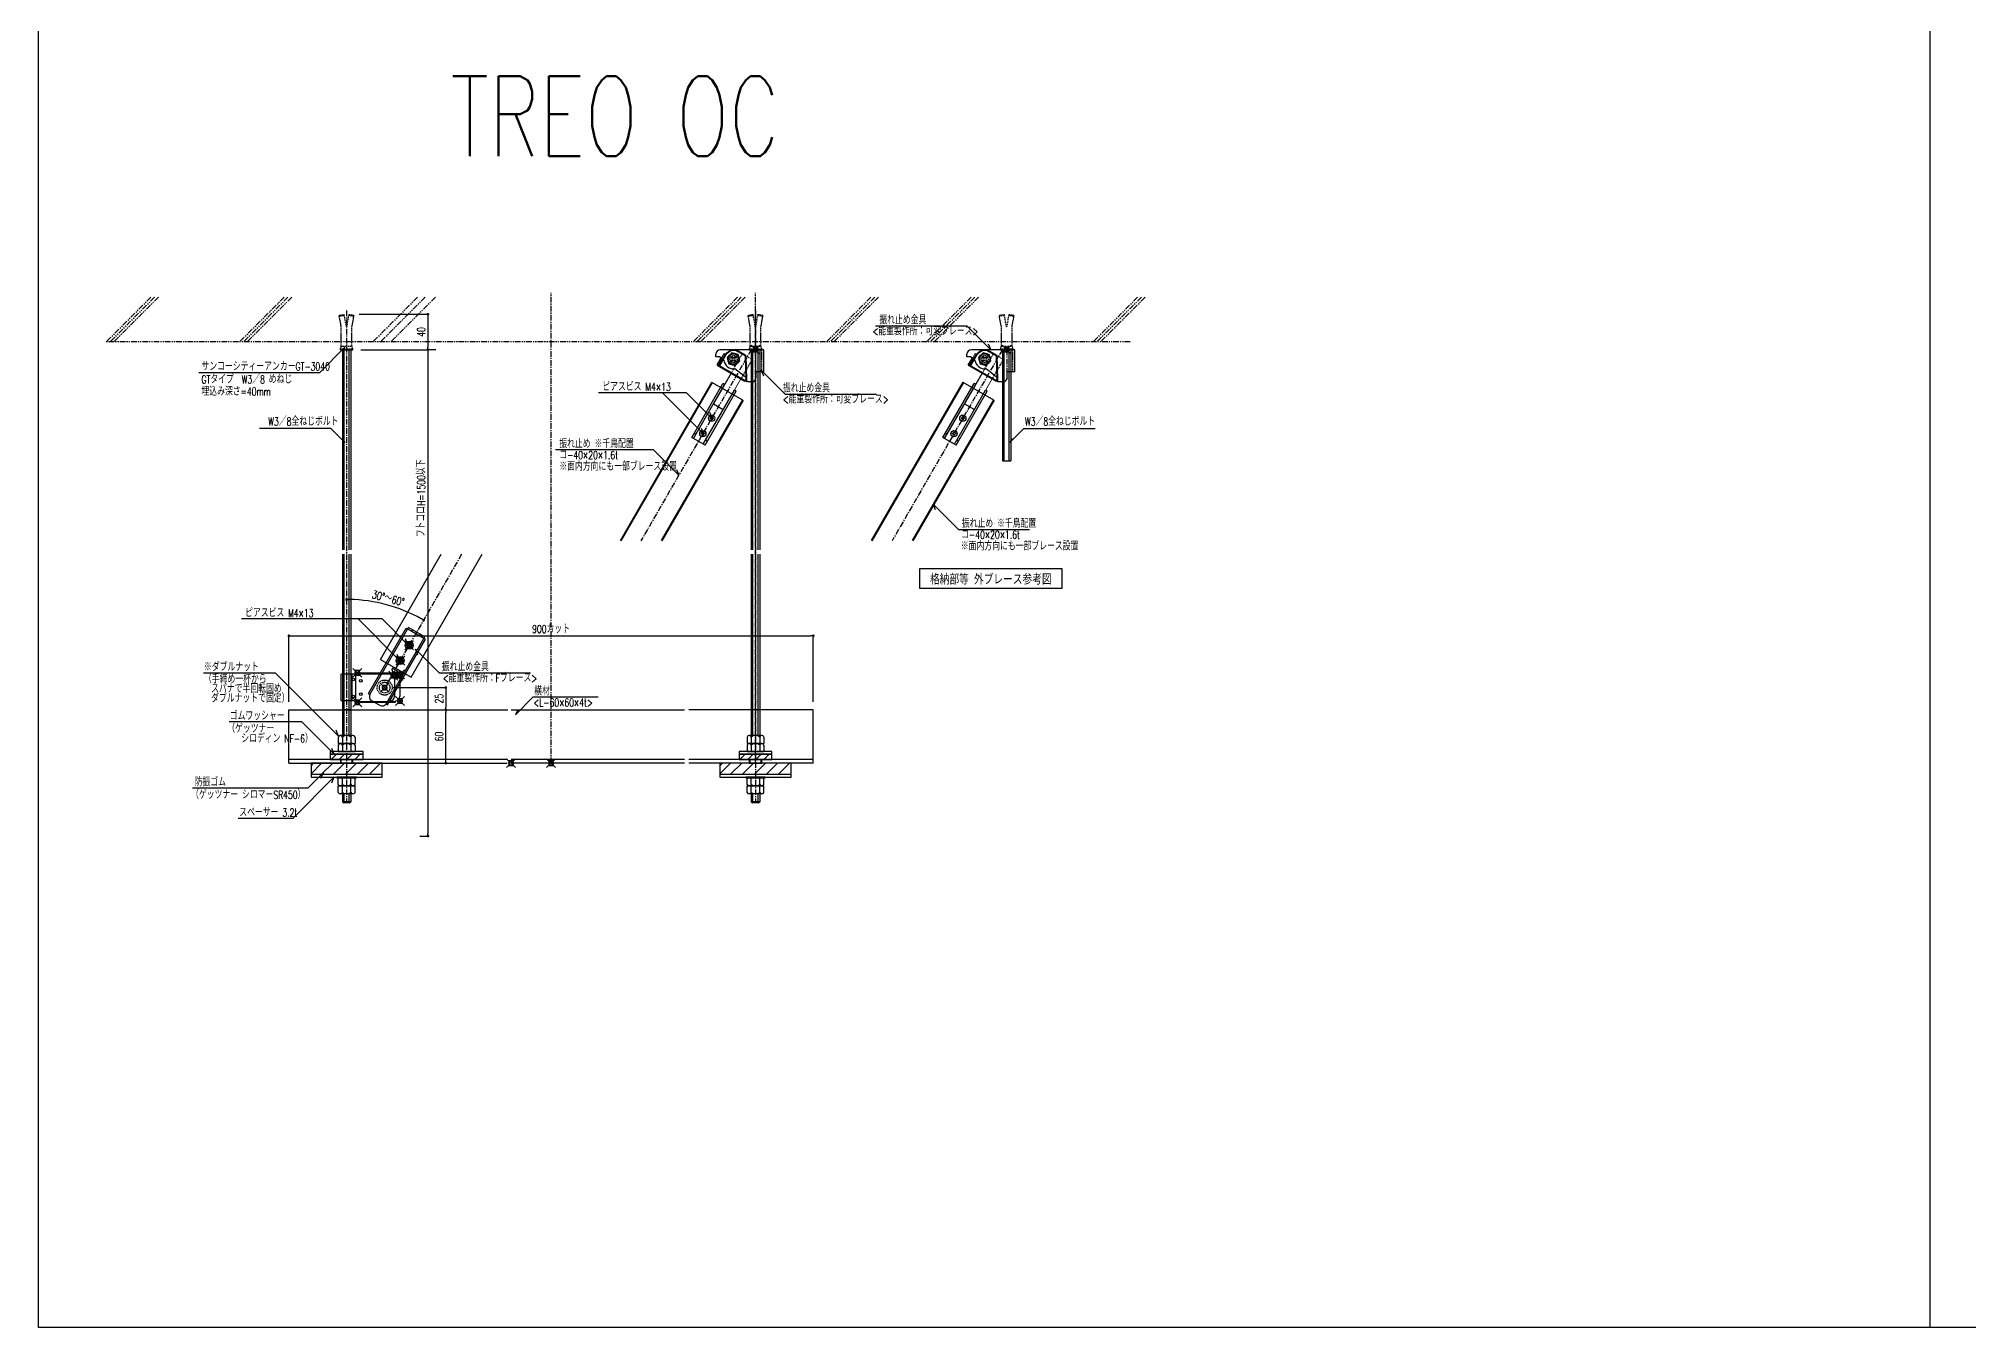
# Model space of a CAD drawing. Extents: x -275225 to 47266, y -41063 to 95295.
# Drawn here: x -216472 to -214301, y -22090 to -20640 of the extents above; entities that cross this region are included whole.
import ezdxf
from ezdxf.enums import TextEntityAlignment as Align

# ---------------------------------------------------------------- set-up
doc = ezdxf.new("R2010")
doc.units = 0
doc.header["$LTSCALE"] = 0.2
doc.header["$PDMODE"] = 99
doc.header["$PDSIZE"] = 5
for name, pattern in [('CENTER', [50.8, 31.75, -6.35, 6.35, -6.35]), ('HIDDEN', [9.525, 6.35, -3.175]), ('HIDDEN2', [4.7625, 3.175, -1.5875]), ('PHANTOM', [63.5, 31.75, -6.35, 6.35, -6.35, 6.35, -6.35])]:
    doc.linetypes.add(name, pattern=pattern)
for name, color, linetype, lineweight in [('01外形', 2, 'Continuous', 25), ('1外形', 2, 'Continuous', 25), ('2ﾎﾞﾙﾄ太線', 4, 'Continuous', 25), ('3APﾎﾞﾙﾄ', 150, 'Continuous', 25), ('8DASHED', 6, 'HIDDEN2', 9)]:
    doc.layers.add(name, color=color, linetype=linetype, lineweight=lineweight)
for name, color, linetype in [('_P18_製品', 4, 'Continuous'), ('_P18_製品寸法', 9, 'Continuous'), ('_別途', 6, 'PHANTOM'), ('_吊下地', 40, 'Continuous'), ('_図面枠', 7, 'Continuous'), ('_基準', 1, 'CENTER'), ('_文字', 3, 'Continuous'), ('_製品', 4, 'Continuous'), ('_製品寸法', 9, 'Continuous'), ('OKAMURA', 4, 'Continuous'), ('POINT', 1, 'Continuous')]:
    doc.layers.add(name, color=color, linetype=linetype)
doc.styles.add('OKAMURA', font='SIMPLEX.shx', dxfattribs={"width": 0.7, "bigfont": 'BIGFONT.shx'})
doc.dimstyles.new('OKAMURA-003', dxfattribs={"dimscale": 3, "dimtxt": 3, "dimasz": 1, "dimexe": 0, "dimexo": 3, "dimgap": 1, "dimtad": 1, "dimdec": 3, "dimdsep": 46, "dimtxsty": 'OKAMURA', "dimblk1": 'DOT', "dimblk2": 'DOT', "dimsah": 1, "dimcen": 0, "dimclrd": 9, "dimclre": 9, "dimclrt": 3, "dimadec": 0, "dimazin": 0, "dimtfac": 1, "dimtdec": 3, "dimtix": 1, "dimtmove": 2, "dimatfit": 3, "dimldrblk": 'NONE', "dimfxl": 0, "dimtolj": 1, "dimarcsym": 0})

# ---------------------------------------------------------------- blocks, each defined once
blk = doc.blocks.new('_DOT')
at = {"color": 0, "linetype": 'ByBlock'}
blk.add_line((-0.5, 0), (-1, 0), dxfattribs=at)
at = {"color": 0, "linetype": 'ByBlock', "const_width": 0.5}
blk.add_lwpolyline([(-0.25, 0, 1), (0.25, 0, 1)], format="xyb", close=True, dxfattribs=at)
blk = doc.blocks.new('*D2314')
at = {"layer": '_製品寸法', "color": 9, "lineweight": -2, "transparency": 16777216}
for p, q in [((-82.5, 60), (-73.5, 60)), ((-73.5, 3), (-73.5, 57)), ((-82.5, 0), (-73.5, 0))]:
    blk.add_line(p, q, dxfattribs=at)
at = {"layer": 'Defpoints', "color": 0, "transparency": 16777216}
for p in [(-73.5, 60), (-73.5, 60), (-73.5, 0)]:
    blk.add_point(p, dxfattribs=at)
at = {"layer": '_製品寸法', "color": 9, "lineweight": -2, "transparency": 16777216, "xscale": 3, "yscale": 3, "zscale": 3}
for p, rotation in [((-73.5, 60), 90), ((-73.5, 0), 270)]:
    blk.add_blockref('_DOT', p, dxfattribs=dict(at, rotation=rotation))
at = {"layer": '_製品寸法', "color": 3, "transparency": 16777216, "insert": (-81, 30), "char_height": 9, "attachment_point": 5, "rotation": 90, "style": 'OKAMURA'}
blk.add_mtext('\\A1;60', dxfattribs=at)
blk = doc.blocks.new('_None')
blk = doc.blocks.new('*D2315')
at = {"layer": '_製品寸法', "color": 9, "lineweight": -2, "ltscale": 2, "transparency": 16777216}
for p, q in [((-171, 505), (-93.5, 505)), ((-93.5, 502), (-93.5, 468)), ((-169, 465), (-93.5, 465))]:
    blk.add_line(p, q, dxfattribs=at)
at = {"layer": 'Defpoints', "color": 0, "ltscale": 2, "transparency": 16777216}
for p in [(-180, 505), (-178, 465), (-93.5, 465)]:
    blk.add_point(p, dxfattribs=at)
at = {"layer": '_製品寸法', "color": 9, "lineweight": -2, "ltscale": 2, "transparency": 16777216, "xscale": 3, "yscale": 3, "zscale": 3}
for p, rotation in [((-93.5, 505), 90), ((-93.5, 465), 270)]:
    blk.add_blockref('_DOT', p, dxfattribs=dict(at, rotation=rotation))
at = {"layer": '_製品寸法', "color": 3, "ltscale": 2, "transparency": 16777216, "insert": (-101, 485), "char_height": 9, "attachment_point": 5, "rotation": 90, "style": 'OKAMURA'}
blk.add_mtext('\\A1;40', dxfattribs=at)
blk = doc.blocks.new('*D2316')
at = {"layer": '_製品寸法', "color": 9, "lineweight": -2, "transparency": 16777216}
for p, q in [((-250, 69), (-250, 143.3)), ((-247, 143.3), (337, 143.3)), ((340, 69), (340, 143.3))]:
    blk.add_line(p, q, dxfattribs=at)
at = {"layer": 'Defpoints', "color": 0, "transparency": 16777216}
for p in [(340, 143.3), (-250, 60), (340, 60)]:
    blk.add_point(p, dxfattribs=at)
at = {"layer": '_製品寸法', "color": 9, "lineweight": -2, "transparency": 16777216, "xscale": 3, "yscale": 3, "zscale": 3, "rotation": 180}
blk.add_blockref('_DOT', (-250, 143.3), dxfattribs=at)
at = {"layer": '_製品寸法', "color": 9, "lineweight": -2, "transparency": 16777216, "xscale": 3, "yscale": 3, "zscale": 3}
blk.add_blockref('_DOT', (340, 143.3), dxfattribs=at)
at = {"layer": '_製品寸法', "color": 3, "transparency": 16777216, "insert": (45, 150.8), "char_height": 9, "attachment_point": 5, "style": 'OKAMURA'}
blk.add_mtext('\\A1;900カット', dxfattribs=at)
blk = doc.blocks.new('*D2317')
at = {"layer": '_製品寸法', "color": 9, "lineweight": -2, "transparency": 16777216}
for p, q in [((-84.5, 465), (-93.5, 465)), ((-93.5, 462), (-93.5, -79)), ((-102.5, -82), (-93.5, -82))]:
    blk.add_line(p, q, dxfattribs=at)
at = {"layer": 'Defpoints', "color": 0, "transparency": 16777216}
for p in [(-93.5, 465), (-93.5, -82), (-93.5, -82)]:
    blk.add_point(p, dxfattribs=at)
at = {"layer": '_製品寸法', "color": 9, "lineweight": -2, "transparency": 16777216, "xscale": 3, "yscale": 3, "zscale": 3}
for p, rotation in [((-93.5, 465), 90), ((-93.5, -82), 270)]:
    blk.add_blockref('_DOT', p, dxfattribs=dict(at, rotation=rotation))
at = {"layer": '_製品寸法', "color": 3, "transparency": 16777216, "insert": (-101, 297.8), "char_height": 9, "attachment_point": 5, "rotation": 90, "style": 'OKAMURA'}
blk.add_mtext('\\A1;フトコロH=1500以下', dxfattribs=at)
blk = doc.blocks.new('*D2318')
at = {"layer": '_製品寸法', "color": 9, "lineweight": -2, "transparency": 16777216}
for p, q in [((-133.2, 85), (-73.5, 85)), ((-73.5, 82), (-73.5, 63)), ((-171.2, 60), (-73.5, 60))]:
    blk.add_line(p, q, dxfattribs=at)
at = {"layer": 'Defpoints', "color": 0, "transparency": 16777216}
for p in [(-142.2, 85), (-180.2, 60), (-73.5, 60)]:
    blk.add_point(p, dxfattribs=at)
at = {"layer": '_製品寸法', "color": 9, "lineweight": -2, "transparency": 16777216, "xscale": 3, "yscale": 3, "zscale": 3}
for p, rotation in [((-73.5, 85), 90), ((-73.5, 60), 270)]:
    blk.add_blockref('_DOT', p, dxfattribs=dict(at, rotation=rotation))
at = {"layer": '_製品寸法', "color": 3, "transparency": 16777216, "insert": (-81, 72.5), "char_height": 9, "attachment_point": 5, "rotation": 90, "style": 'OKAMURA'}
blk.add_mtext('\\A1;25', dxfattribs=at)
blk = doc.blocks.new('*D2319')
at = {"layer": '_製品寸法', "color": 9, "lineweight": -2, "transparency": 16777216}
blk.add_arc((-185, 10.8), 173.3, 60.9918, 89.0082, dxfattribs=at)
at = {"layer": 'Defpoints', "color": 0, "transparency": 16777216}
for p in [(-185, 232.1), (-55.5, 235), (-125.7, 173.6), (-142.2, 85), (-185, -50.2)]:
    blk.add_point(p, dxfattribs=at)
at = {"layer": '_製品寸法', "color": 9, "lineweight": -2, "transparency": 16777216, "xscale": 3, "yscale": 3, "zscale": 3}
for p, rotation in [((-185, 184.1), 179.5041077351218), ((-98.3, 160.9), 330.4958922648784)]:
    blk.add_blockref('_DOT', p, dxfattribs=dict(at, rotation=rotation))
at = {"layer": '_製品寸法', "color": 3, "transparency": 16777216, "insert": (-138.2, 185.4), "char_height": 9, "attachment_point": 5, "rotation": 345, "style": 'OKAMURA'}
blk.add_mtext('\\A1;30°～60°', dxfattribs=at)
blk = doc.blocks.new('P1X_BASE_SS_TREO_02')
at = {"layer": '_別途'}
for p, q in [((51.5, 50), (1.5, 0)), ((55.7, 50), (5.7, 0)), ((60, 50), (10, 0)), ((201.5, 50), (151.5, 0)), ((205.7, 50), (155.7, 0)), ((210, 50), (160, 0)), ((351.5, 50), (301.5, 0)), ((360, 50), (310, 0)), ((371.5, 50), (321.5, 0)), ((711.5, 50), (661.5, 0)), ((715.7, 50), (665.7, 0)), ((720, 50), (670, 0)), ((861.5, 50), (811.5, 0)), ((865.7, 50), (815.7, 0)), ((870, 50), (820, 0)), ((974.1, 50), (924.1, 0)), ((978.4, 50), (928.4, 0)), ((982.6, 50), (932.6, 0)), ((1161.5, 50), (1111.5, 0)), ((1165.7, 50), (1115.7, 0)), ((1170, 50), (1120, 0)), ((1153.2, 0), (0, 0))]:
    blk.add_line(p, q, dxfattribs=at)
blk = doc.blocks.new('Fブレース1')
at = {"layer": '_基準'}
blk.add_line((0, 30), (0, 0), dxfattribs=at)
at = {"layer": '_製品', "color": 0, "linetype": 'ByBlock'}
for p, q in [((8.3, 30), (-6, 30)), ((-6, 0), (-6, 30)), ((6.1, 0), (6.1, 30)), ((10.4, 1), (10.4, 29)), ((12, 31.6), (55, 31.6)), ((12, 30.6), (55, 30.6)), ((42.7, 31.6), (42.8, 31.6)), ((54, 25), (54, 5)), ((55, 30), (55, 31.6)), ((60, 25), (60, 5)), ((8.3, 0), (-6, 0)), ((55, -1.6), (55, 0)), ((12, -0.6), (55, -0.6)), ((12, -1.6), (55, -1.6)), ((42.7, -1.6), (42.8, -1.6))]:
    blk.add_line(p, q, dxfattribs=at)
for centre in [(16, 22.5), (16, 7.5)]:
    blk.add_circle(centre, 1.5, dxfattribs=at)
at = {"layer": '_製品', "color": 6, "linetype": 'HIDDEN'}
for radius in [8.5, 6]:
    blk.add_circle((42.8, 15), radius, dxfattribs=at)
at = {"layer": '_製品', "color": 0, "linetype": 'ByBlock'}
for centre, start, end in [((8.3, 35), 270, 317.1564), ((49, 25), 0, 90), ((55, 25), 0, 90), ((8.3, -5), 42.8436, 90), ((49, 5), 270, 0), ((55, 5), 270, 0)]:
    blk.add_arc(centre, 5, start, end, dxfattribs=at)
for centre, major_axis, ratio in [((7.5, 24.1), (0, 1.5), 0.904894), ((7.5, 5), (0, 1.49), 0.909015)]:
    blk.add_ellipse(centre, major_axis=major_axis, ratio=ratio, dxfattribs=at)
for p in [(12, 31.6), (52.5, 28.5), (58.5, 28.5), (60, 30), (42.8, 15), (60, 0), (12, -1.6)]:
    blk.add_point(p, dxfattribs=at)
blk = doc.blocks.new('ビスM5X08横')
at = {"layer": '_吊下地'}
for p, q in [((-3.5, 0.5), (-2, 0.5)), ((-3.5, -0.5), (-3.5, 0.5)), ((-0.5, 3.5), (0.5, 3.5)), ((-0.5, 2), (-0.5, 3.5)), ((0.5, 3.5), (0.5, 2)), ((2, 0.5), (3.5, 0.5)), ((3.5, 0.5), (3.5, -0.5)), ((-2, -0.5), (-3.5, -0.5)), ((-0.5, -3.5), (-0.5, -2)), ((0.5, -3.5), (-0.5, -3.5)), ((0.5, -2), (0.5, -3.5)), ((3.5, -0.5), (2, -0.5))]:
    blk.add_line(p, q, dxfattribs=at)
blk.add_circle((0, 0), 4.5, dxfattribs=at)
for centre, start, end in [((-2, 2), 270, 0), ((2, 2), 180, 270), ((-2, -2), 0, 90), ((2, -2), 90, 180)]:
    blk.add_arc(centre, 1.5, start, end, dxfattribs=at)
at = {"layer": 'POINT', "color": 1}
blk.add_point((0, 0), dxfattribs=at)
blk = doc.blocks.new('Fブレース2')
at = {"layer": '_製品', "color": 0, "linetype": 'ByBlock'}
for p, q in [((-20, 5.5), (-20, -5.5)), ((-15, 12.5), (-15, 10.5)), ((-15, 12.5), (70, 12.5)), ((-15, 10.5), (72, 10.5)), ((23, -3.75), (23, 3.75)), ((70, 12.5), (70, 10.5)), ((70, -10.5), (70, 10.5)), ((72, -10.5), (72, 10.5)), ((-15, -10.5), (72, -10.5)), ((-15, -10.5), (-15, -12.5)), ((-15, -12.5), (70, -12.5)), ((70, -12.5), (70, -10.5))]:
    blk.add_line(p, q, dxfattribs=at)
at = {"layer": '_製品', "color": 0, "linetype": 'ByBlock', "ltscale": 0.5}
for p, q in [((70, 5), (72, 5)), ((70, -5), (72, -5))]:
    blk.add_line(p, q, dxfattribs=at)
at = {"layer": '_製品', "color": 6, "linetype": 'HIDDEN'}
for centre, radius in [((0, 0), 8.5), ((0, 0), 6), ((35, 0), 2.5), ((55, 0), 2.5)]:
    blk.add_circle(centre, radius, dxfattribs=at)
at = {"layer": '_製品', "color": 0, "linetype": 'ByBlock'}
for centre, radius, start, end in [((-15, 5.5), 5, 90, 180), ((23.84, 0), 3.84, 102.68038, 257.31962), ((-15, -5.5), 5, 180, 270)]:
    blk.add_arc(centre, radius, start, end, dxfattribs=at)
blk.add_point((0, 0), dxfattribs=at)
blk = doc.blocks.new('A$C34404818')
at = {"layer": '_基準'}
blk.add_line((86.6, 150), (0, 0), dxfattribs=at)
at = {"layer": '_製品'}
for p, q in [((-4.8, 31.7), (63.5, 150)), ((29.8, 11.7), (109.7, 150)), ((-4.8, 31.7), (29.8, 11.7))]:
    blk.add_line(p, q, dxfattribs=at)
at = {"layer": '_製品', "rotation": 60.00000000000002}
blk.add_blockref('Fブレース2', (0, 0), dxfattribs=at)
at = {"layer": '_製品'}
blk.add_blockref('Fブレース1', (-42.8, -15), dxfattribs=at)
at = {"layer": '_製品寸法', "rotation": 180}
for p in [(27.5, 47.6), (17.5, 30.3)]:
    blk.add_blockref('ビスM5X08横', p, dxfattribs=at)
blk = doc.blocks.new('防振ゴムget')
at = {"layer": '_P18_製品', "color": 6, "ltscale": 2}
for p, q in [((2609.9, 1469.5), (2612.8, 1472.5)), ((2609.9, 1460.6), (2621.8, 1472.5)), ((2621.8, 1460), (2634.3, 1472.5)), ((2635.2, 1460), (2647.7, 1472.5)), ((2648.7, 1460), (2661.2, 1472.5)), ((2662.2, 1460), (2674.7, 1472.5)), ((2675.6, 1460), (2688.1, 1472.5)), ((2689.1, 1460), (2689.9, 1460.7))]:
    blk.add_line(p, q, dxfattribs=at)
at = {"layer": '_P18_製品', "color": 4, "ltscale": 2}
for p, q in [((2689.9, 1472.5), (2609.9, 1472.5)), ((2609.9, 1472.5), (2609.9, 1456.8)), ((2609.9, 1460), (2689.9, 1460)), ((2609.9, 1456.8), (2689.9, 1456.8)), ((2689.9, 1456.8), (2689.9, 1472.5))]:
    blk.add_line(p, q, dxfattribs=at)
blk = doc.blocks.new('可変A')
at = {"layer": '3APﾎﾞﾙﾄ', "color": 0, "linetype": 'ByBlock'}
for p, q in [((-27.5, -8.6), (-26.6, -7.8)), ((-26.3, -9.8), (-27.5, -8.6)), ((-26.3, -11.2), (-27.5, -12.4)), ((-26.6, -13.2), (-27.5, -12.4)), ((-25.5, -8.9), (-26.6, -7.8)), ((-25.5, -12.1), (-26.6, -13.2)), ((-24, -8.9), (-22.9, -7.8)), ((-24, -12.1), (-22.9, -13.2)), ((-23.2, -9.8), (-22, -8.6)), ((-23.2, -11.2), (-22, -12.4)), ((-22, -8.6), (-22.9, -7.8)), ((-22.9, -13.2), (-22, -12.4))]:
    blk.add_line(p, q, dxfattribs=at)
blk.add_lwpolyline([(-19.6, -5.3), (-26.6, -3.4), (-31.8, -8.6), (-29.9, -15.7), (-22.9, -17.6), (-17.7, -12.4)], close=True, dxfattribs=at)
for radius in [6.32, 5.82]:
    blk.add_circle((-24.8, -10.5), radius, dxfattribs=at)
for centre, start, end in [((-27, -10.5), 315, 45), ((-24.8, -8.2), 225, 315), ((-24.8, -12.8), 45, 135), ((-22.5, -10.5), 135, 225)]:
    blk.add_arc(centre, 1, start, end, dxfattribs=at)
at = {"layer": '_製品', "color": 1, "linetype": 'CENTER', "lineweight": -2}
blk.add_line((0, 0), (0, -33.6), dxfattribs=at)
at = {"layer": '_製品', "color": 6, "linetype": 'HIDDEN', "lineweight": -2}
for p, q in [((4.8, 0), (4.8, -25)), ((-4.8, 0), (-4.8, -36)), ((7, -25), (7, 0))]:
    blk.add_line(p, q, dxfattribs=at)
at = {"layer": '_製品', "color": 0, "linetype": 'ByBlock', "lineweight": -2}
for p, q in [((-44.7, -8), (-44.7, -5)), ((-40.7, -8), (-44.7, -8)), ((-35.8, -11.8), (-40.7, -8)), ((9.3, 0), (-39.7, 0)), ((-9.8, -32), (-23.2, -21.6)), ((9.3, -25), (9.3, 0)), ((-9.8, -36), (-9.8, -32)), ((-4.3, -36), (-9.8, -36)), ((0.7, -31), (0.7, -25)), ((9.3, -25), (0.7, -25))]:
    blk.add_line(p, q, dxfattribs=at)
at = {"layer": '_製品', "color": 6, "linetype": 'HIDDEN', "lineweight": -2}
blk.add_circle((-24.8, -10.5), 4, dxfattribs=at)
at = {"layer": '_製品', "color": 0, "linetype": 'ByBlock', "lineweight": -2}
for centre, radius, start, end in [((-39.7, -5), 5, 90, 180), ((-24, -9.6), 12, 190.7539, 273.5732), ((-4.3, -31), 5, 270, 0)]:
    blk.add_arc(centre, radius, start, end, dxfattribs=at)
blk.add_point((0, 0), dxfattribs=at)
blk = doc.blocks.new('可変BC')
at = {"layer": '01外形', "color": 0, "linetype": 'ByBlock'}
for centre in [(-24.5, -66.5), (-34.5, -83.8)]:
    blk.add_circle(centre, 3.5, dxfattribs=at)
for centre, radius, start, end in [((-26.5, -64.5), 1.74, 269.9987, 0.0013), ((-24.5, -66.5), 2.05, 90, 98.062), ((-24.5, -66.5), 2.05, 81.938, 90), ((-22.4, -64.5), 1.74, 179.9987, 270.0013), ((-36.5, -81.8), 1.74, 269.9987, 0.0013), ((-34.5, -83.8), 2.05, 171.938, 180), ((-34.5, -83.8), 2.05, 180, 188.062), ((-36.5, -85.8), 1.74, 359.9987, 90.0013), ((-34.5, -83.8), 2.05, 90, 98.062), ((-34.5, -83.8), 2.05, 261.938, 270), ((-34.5, -83.8), 2.05, 81.938, 90), ((-34.5, -83.8), 2.05, 270, 278.062), ((-32.4, -81.8), 1.74, 179.9987, 270.0013), ((-32.4, -85.8), 1.74, 89.9987, 180.0013), ((-34.5, -83.8), 2.05, 0, 8.062), ((-34.5, -83.8), 2.05, 351.938, 0), ((-24.5, -66.5), 2.05, 171.938, 180), ((-24.5, -66.5), 2.05, 180, 188.062), ((-26.5, -68.5), 1.74, 359.9987, 90.0013), ((-24.5, -66.5), 2.05, 261.938, 270), ((-24.5, -66.5), 2.05, 270, 278.062), ((-22.4, -68.5), 1.74, 89.9987, 180.0013), ((-24.5, -66.5), 2.05, 0, 8.062), ((-24.5, -66.5), 2.05, 351.938, 0)]:
    blk.add_arc(centre, radius, start, end, dxfattribs=at)
at = {"layer": '1外形', "color": 0, "linetype": 'ByBlock', "lineweight": 40}
for p, q in [((-18.1, -6.9), (-13.7, 0.8)), ((-16.1, -8), (-8.6, 5)), ((13.7, 3.6), (5.1, 8.6)), ((14.5, -23), (13.7, 3.6)), ((13.3, -25), (-18.1, -6.9)), ((-24.3, -26.2), (-127.2, -204.5)), ((13.3, -25), (14.5, -23)), ((10.4, -46.2), (-81.1, -204.5))]:
    blk.add_line(p, q, dxfattribs=at)
at = {"layer": '1外形', "color": 0, "linetype": 'ByBlock'}
for p, q in [((-46.9, -88.1), (-11.9, -27.5)), ((-45, -89.3), (-10, -28.7)), ((-34, -95.6), (1, -35)), ((-32, -96.8), (3, -36.2)), ((-12.5, -33), (-14.4, -31.9)), ((-10, -28.7), (-11.9, -27.5)), ((0.5, -40.5), (-1.5, -39.4)), ((3, -36.2), (1, -35)), ((-42.5, -85), (-44.4, -83.8)), ((-32, -96.8), (-46.9, -88.1)), ((-29.5, -92.5), (-31.5, -91.3))]:
    blk.add_line(p, q, dxfattribs=at)
at = {"layer": '1外形', "color": 0, "linetype": 'ByBlock', "lineweight": 40}
blk.add_arc((0.1, 0), 10, 60, 150, dxfattribs=at)
at = {"layer": '2ﾎﾞﾙﾄ太線', "color": 0, "linetype": 'ByBlock'}
for p, q in [((-2.6, -15.8), (-22.5, -50.3)), ((-22.5, -50.3), (-11.5, -56.7))]:
    blk.add_line(p, q, dxfattribs=at)
at = {"layer": '8DASHED', "color": 0, "linetype": 'ByBlock'}
for p, q in [((-13.7, 0.8), (-10.6, 6.1)), ((-8.6, 5), (-10.6, 6.1)), ((0.5, -40.5), (-14.4, -31.9)), ((8.4, -22.2), (-11.5, -56.7))]:
    blk.add_line(p, q, dxfattribs=at)
at = {"layer": '8DASHED', "color": 6, "linetype": 'HIDDEN'}
blk.add_line((10, 6), (21, -0.4), dxfattribs=at)
at = {"layer": '_製品', "color": 1, "linetype": 'CENTER'}
blk.add_line((20, 10.5), (-104.2, -204.5), dxfattribs=at)
at = {"layer": '_製品', "color": 6, "linetype": 'HIDDEN'}
for p, q in [((-2.6, -15.8), (10, 6)), ((21, -0.4), (8.4, -22.2))]:
    blk.add_line(p, q, dxfattribs=at)
at = {"layer": '_製品', "color": 0}
blk.add_line((10.4, -46.2), (-24.3, -26.2), dxfattribs=at)
at = {"layer": '_製品', "color": 6, "linetype": 'HIDDEN'}
blk.add_circle((0, 0), 4, dxfattribs=at)
blk = doc.blocks.new('ブレース-anchor')
at = {"color": 0, "linetype": 'HIDDEN'}
for p, q in [((-8.2, 37.8), (-7.4, 39)), ((-8.2, 37.8), (-2.6, 38.8)), ((-6, 25.5), (-8.2, 37.8)), ((-7.4, 39), (-2.7, 39.8)), ((-6, 4), (-6, 25.5)), ((-0.3, 26), (-2.7, 39.8)), ((-0.3, 26), (0.3, 26)), ((0.3, 26), (2.7, 39.8)), ((2.6, 38.8), (8.2, 37.8)), ((2.7, 39.8), (7.4, 39)), ((6, 25.5), (8.2, 37.8)), ((6, 4), (6, 25.5)), ((7.4, 39), (8.2, 37.8)), ((-7, 1), (7, 1)), ((-7, 0), (-7, 1)), ((-6, 4), (6, 4)), ((7, 0), (7, 1))]:
    blk.add_line(p, q, dxfattribs=at)
at = {"color": 0}
for p, q in [((-7, 0), (7, 0)), ((-4.8, 0), (-4.8, -125)), ((4.8, 0), (4.8, -125)), ((-2.9, -125), (-2.9, 0)), ((2.9, -125), (2.9, 0)), ((-4.8, -125), (4.8, -125))]:
    blk.add_line(p, q, dxfattribs=at)
at = {"color": 0, "linetype": 'HIDDEN'}
for centre, start, end in [((-11.6, 4.2), 325.2699, 357.8602), ((11.6, 4.2), 182.1398, 214.7301)]:
    blk.add_arc(centre, 5.64, start, end, dxfattribs=at)
blk.add_blockref('可変A', (0, 0))
blk = doc.blocks.new('sotobure')
at = {"layer": '_製品'}
for name, p in [('ブレース-anchor', (211.8, 0)), ('可変BC', (187, -10.5)), ('可変A', (211.8, 0))]:
    blk.add_blockref(name, p, dxfattribs=at)
blk = doc.blocks.new('P1X_SS_TREO_3')
at = {"layer": '_製品'}
h = blk.add_hatch(dxfattribs=at)
h.set_pattern_fill('ANSI31', color=6, scale=2, style=0)
h.set_pattern_definition([(45, (-1009.9166, -713.656), (-4.49013, 4.49013), [])])
h.paths.add_polyline_path([(-211.5, -455), (-230, -455), (-230, -461), (-211.5, -461)])
h.paths.add_polyline_path([(-230, -455), (-248.5, -455), (-248.5, -461), (-230, -461)])
h = blk.add_hatch(dxfattribs=at)
h.set_pattern_fill('ANSI31', color=6, scale=2, style=0)
h.set_pattern_definition([(45, (-549.9166, -713.656), (-4.49013, 4.49013), [])])
h.paths.add_polyline_path([(248.5, -455), (230, -455), (230, -461), (248.5, -461)])
h.paths.add_polyline_path([(230, -455), (211.5, -455), (211.5, -461), (230, -461)])
at = {"layer": '_基準'}
for p, q in [((-230, 44), (-230, -509.7)), ((0, -465), (0, 64)), ((230, -465), (230, 64)), ((230, 44), (230, -509.7))]:
    blk.add_line(p, q, dxfattribs=at)
blk.add_point((0, -465), dxfattribs=at)
at = {"layer": '_製品', "linetype": 'HIDDEN'}
for p, q in [((-238.2, 37.8), (-237.4, 39)), ((-238.2, 37.8), (-232.6, 38.8)), ((-236, 25.5), (-238.2, 37.8)), ((-237.4, 39), (-232.7, 39.8)), ((-236, 4), (-236, 25.5)), ((-230.3, 26), (-232.7, 39.8)), ((-230.3, 26), (-229.7, 26)), ((-229.7, 26), (-227.3, 39.8)), ((-227.4, 38.8), (-221.8, 37.8)), ((-227.3, 39.8), (-222.6, 39)), ((-224, 25.5), (-221.8, 37.8)), ((-224, 4), (-224, 25.5)), ((-222.6, 39), (-221.8, 37.8)), ((221.8, 37.8), (222.6, 39)), ((221.8, 37.8), (227.4, 38.8)), ((224, 25.5), (221.8, 37.8)), ((222.6, 39), (227.3, 39.8)), ((224, 4), (224, 25.5)), ((229.7, 26), (227.3, 39.8)), ((229.7, 26), (230.3, 26)), ((230.3, 26), (232.7, 39.8)), ((232.6, 38.8), (238.2, 37.8)), ((232.7, 39.8), (237.4, 39)), ((236, 25.5), (238.2, 37.8)), ((236, 4), (236, 25.5)), ((237.4, 39), (238.2, 37.8)), ((-237, 1), (-223, 1)), ((-237, 0), (-237, 1)), ((-236, 4), (-224, 4)), ((-223, 0), (-223, 1)), ((223, 1), (237, 1)), ((223, 0), (223, 1)), ((224, 4), (236, 4)), ((237, 0), (237, 1))]:
    blk.add_line(p, q, dxfattribs=at)
at = {"layer": '_製品'}
for p, q in [((-237, 0), (-223, 0)), ((-234.8, 0), (-234.8, -225)), ((-225.2, 0), (-225.2, -225)), ((-232.9, -225), (-232.9, 0)), ((-227.1, -225), (-227.1, 0)), ((223, 0), (237, 0)), ((225.2, 0), (225.2, -225)), ((227.1, -225), (227.1, 0)), ((232.9, -225), (232.9, 0)), ((234.8, 0), (234.8, -225)), ((-234.8, -230), (-234.8, -434)), ((-232.9, -434), (-232.9, -230)), ((-227.1, -434), (-227.1, -230)), ((-225.2, -230), (-225.2, -434)), ((225.2, -230), (225.2, -434)), ((227.1, -434), (227.1, -230)), ((232.9, -434), (232.9, -230)), ((234.8, -230), (234.8, -434)), ((-295, -465), (-295, -405)), ((-295, -405), (-48.7, -405)), ((-234.8, -405), (-234.8, -432.8)), ((-232.9, -432.8), (-232.9, -405)), ((-227.1, -432.8), (-227.1, -405)), ((-225.2, -405), (-225.2, -432.8)), ((-45, -405), (150, -405)), ((295, -405), (155, -405)), ((295, -465), (295, -405)), ((-222.9, -434), (-237.3, -434)), ((237.1, -434), (222.7, -434)), ((237.1, -434), (222.7, -434)), ((-239.5, -435.7), (-239.5, -443)), ((-239.5, -443), (-220.5, -443)), ((-239.5, -444.7), (-239.5, -452)), ((-239.5, -452), (-220.5, -452)), ((-223.4, -443), (-238.9, -443)), ((-234.8, -435.7), (-234.8, -443)), ((-234.8, -444.7), (-234.8, -452)), ((-225.3, -435.7), (-225.3, -443)), ((-225.3, -444.7), (-225.3, -452)), ((-220.5, -435.7), (-220.5, -443)), ((-220.5, -444.7), (-220.5, -452)), ((220.5, -435.7), (220.5, -443)), ((220.5, -443), (239.5, -443)), ((220.5, -444.7), (220.5, -452)), ((220.5, -452), (239.5, -452)), ((236.6, -443), (221.1, -443)), ((225.2, -435.7), (225.2, -443)), ((225.2, -444.7), (225.2, -452)), ((234.7, -435.7), (234.7, -443)), ((234.7, -444.7), (234.7, -452)), ((239.5, -435.7), (239.5, -443)), ((239.5, -444.7), (239.5, -452)), ((-49.4, -461), (-295, -461)), ((-295, -465), (-50, -465)), ((-50, -465), (-49.5, -465)), ((150, -461), (-45, -461)), ((150, -465), (-45, -465)), ((295, -461), (155, -461)), ((295, -465), (155, -465)), ((-239.5, -489), (-239.5, -481.7)), ((-239.5, -481.7), (-220.5, -481.7)), ((-239.5, -498), (-239.5, -490.7)), ((-239.5, -490.7), (-220.5, -490.7)), ((-221.2, -490.7), (-238.9, -490.7)), ((-234.8, -489), (-234.8, -481.7)), ((-234.8, -498), (-234.8, -490.7)), ((-225.3, -489), (-225.3, -481.7)), ((-225.3, -498), (-225.3, -490.7)), ((-220.5, -489), (-220.5, -481.7)), ((-220.5, -498), (-220.5, -490.7)), ((220.5, -489), (220.5, -481.7)), ((220.5, -481.7), (239.5, -481.7)), ((220.5, -498), (220.5, -490.7)), ((220.5, -490.7), (239.5, -490.7)), ((238.8, -490.7), (221.1, -490.7)), ((225.2, -489), (225.2, -481.7)), ((225.2, -498), (225.2, -490.7)), ((234.7, -489), (234.7, -481.7)), ((234.7, -498), (234.7, -490.7)), ((239.5, -489), (239.5, -481.7)), ((239.5, -498), (239.5, -490.7)), ((-222.9, -499.7), (-237.3, -499.7)), ((-234.8, -499.7), (-234.8, -508.7)), ((-225.2, -508.7), (-234.8, -508.7)), ((-234.8, -508.7), (-232.9, -509.7)), ((-232.9, -509.7), (-232.9, -499.7)), ((-227.1, -509.7), (-232.9, -509.7)), ((-227.1, -509.7), (-227.1, -499.7)), ((-227.1, -509.7), (-225.2, -508.7)), ((-225.2, -499.7), (-225.2, -508.7)), ((237.1, -499.7), (222.7, -499.7)), ((225.2, -499.7), (225.2, -508.7)), ((234.8, -508.7), (225.2, -508.7)), ((225.2, -508.7), (227.1, -509.7)), ((227.1, -509.7), (227.1, -499.7)), ((232.9, -509.7), (227.1, -509.7)), ((232.9, -509.7), (232.9, -499.7)), ((232.9, -509.7), (234.8, -508.7)), ((234.8, -499.7), (234.8, -508.7))]:
    blk.add_line(p, q, dxfattribs=at)
at = {"layer": '_製品', "color": 6}
for p, q in [((-224, -461), (-236, -461)), ((-236, -465), (-224, -465)), ((236, -461), (224, -461)), ((224, -465), (236, -465))]:
    blk.add_line(p, q, dxfattribs=at)
at = {"layer": '_製品', "ltscale": 2}
for points in [[(-248.5, -455), (-211.5, -455), (-211.5, -452), (-248.5, -452)], [(-248.5, -461), (-211.5, -461), (-211.5, -455), (-248.5, -455)], [(211.5, -455), (248.5, -455), (248.5, -452), (211.5, -452)], [(211.5, -461), (248.5, -461), (248.5, -455), (211.5, -455)]]:
    blk.add_lwpolyline(points, close=True, dxfattribs=at)
at = {"layer": '_製品', "color": 6}
for points in [[(-236, -461), (-237, -461), (-237, -465), (-236, -465)], [(-223, -461), (-224, -461), (-224, -465), (-223, -465)], [(224, -461), (223, -461), (223, -465), (224, -465)], [(237, -461), (236, -461), (236, -465), (237, -465)]]:
    blk.add_lwpolyline(points, close=True, dxfattribs=at)
at = {"layer": '_製品'}
for points in [[(-241, -481.7), (-219, -481.7), (-219, -480.7), (-241, -480.7)], [(219, -481.7), (241, -481.7), (241, -480.7), (219, -480.7)]]:
    blk.add_lwpolyline(points, close=True, dxfattribs=at)
at = {"layer": '_製品', "linetype": 'HIDDEN'}
for centre, start, end in [((-241.6, 4.2), 325.2699, 357.8602), ((-218.4, 4.2), 182.1398, 214.7301), ((218.4, 4.2), 325.2699, 357.8602), ((241.6, 4.2), 182.1398, 214.7301)]:
    blk.add_arc(centre, 5.64, start, end, dxfattribs=at)
at = {"layer": '_製品'}
for centre, radius, start, end in [((-237.1, -436.5), 2.51, 18.5848, 160.974), ((-230, -441.5), 7.49, 50.6124, 129.3876), ((-222.9, -436.5), 2.51, 18.8053, 161.1947), ((222.9, -436.5), 2.51, 18.5848, 160.974), ((230, -441.5), 7.49, 50.6124, 129.3876), ((237.1, -436.5), 2.51, 18.8053, 161.1947), ((-237.1, -445.5), 2.51, 18.5848, 160.974), ((-230, -450.5), 7.49, 50.6124, 129.3876), ((-222.9, -445.5), 2.51, 18.8053, 161.1947), ((222.9, -445.5), 2.51, 18.5848, 160.974), ((230, -450.5), 7.49, 50.6124, 129.3876), ((237.1, -445.5), 2.51, 18.8053, 161.1947), ((-237.1, -488.2), 2.51, 199.026, 341.4152), ((-237.1, -497.2), 2.51, 199.026, 341.4152), ((-230, -483.2), 7.49, 230.6124, 309.3876), ((-230, -492.2), 7.49, 230.6124, 309.3876), ((-222.9, -488.2), 2.51, 198.8053, 341.1947), ((-222.9, -497.2), 2.51, 198.8053, 341.1947), ((222.9, -488.2), 2.51, 199.026, 341.4152), ((222.9, -497.2), 2.51, 199.026, 341.4152), ((230, -483.2), 7.49, 230.6124, 309.3876), ((230, -492.2), 7.49, 230.6124, 309.3876), ((237.1, -488.2), 2.51, 198.8053, 341.1947), ((237.1, -497.2), 2.51, 198.8053, 341.1947)]:
    blk.add_arc(centre, radius, start, end, dxfattribs=at)
at = {"layer": 'OKAMURA', "linetype": 'HIDDEN'}
for p, q in [((-225.2, -405), (-234.8, -405)), ((-225.2, -405), (-234.8, -405)), ((234.8, -405), (225.2, -405)), ((234.8, -405), (225.2, -405))]:
    blk.add_line(p, q, dxfattribs=at)
blk.add_blockref('A$C34404818', (-187.2, -380))
blk.add_blockref('A$C34404818', (-187.2, -380))
at = {"layer": '_製品'}
for name, p in [('sotobure', (300.7, 0)), ('可変BC', (205.2, -10.5)), ('可変A', (230, 0)), ('防振ゴムget', (-2879.9, -1937.5)), ('防振ゴムget', (-2419.9, -1937.5))]:
    blk.add_blockref(name, p, dxfattribs=at)
blk = doc.blocks.new('*U2313')
at = {"layer": '_基準'}
blk.add_point((0, 0), dxfattribs=at)
at = {"layer": '_文字', "color": 9}
for points in [[(536.8277, 471.6269), (539.5262, 465), (512.8868, 491.7057), (410.0768, 491.7057)], [(-189.6454, 461.161), (-186.9469, 467.7879), (-215.4656, 439.1982), (-351.2978, 439.1982)], [(284.3294, 435.1228), (281.631, 441.7496), (308.2703, 415.0439), (411.0803, 415.0439)], [(213.7142, 376.9751), (216.4127, 370.3482), (170.2721, 416.6038), (98.5005, 416.6038)], [(223.0907, 394.6409), (225.7891, 388.0141), (197.2705, 416.6038), (98.5005, 416.6038)], [(-189.0761, 365.0946), (-186.9304, 360.4931), (-202.848, 376.4108), (-283.0942, 376.4108)], [(563.1758, 365.0946), (561.0301, 360.4931), (576.9477, 376.4108), (657.194, 376.4108)], [(186.0141, 330.4225), (188.7126, 323.7956), (160.1939, 352.3853), (50.0937, 352.3853)], [(477.4798, 284.743), (474.7814, 291.3699), (503.3, 262.7801), (583.2276, 262.7801)], [(-128.4397, 122.5421), (-125.7412, 115.9152), (-171.8818, 162.1708), (-303.3815, 162.1708)], [(-119.0632, 140.2079), (-116.3647, 133.5811), (-144.8834, 162.1708), (-303.3815, 162.1708)], [(-104.8917, 121.5498), (-107.5902, 128.1767), (-80.9508, 101.471), (21.8592, 101.471)], [(-197.2093, 37.4735), (-194.5109, 30.8466), (-264.8666, 101.3777), (-346.0585, 101.3777)], [(7.1277, 59.1078), (4.982, 54.5064), (24.9336, 74.458), (97.862, 74.458)], [(-202.0248, 16.9127), (-199.3263, 10.2859), (-235.3266, 46.3758), (-317.0489, 46.3758)], [(-213.8811, -16.8869), (-211.1826, -10.5), (-228.5336, -27.9791), (-358.4766, -27.9791)], [(-201.7121, -22.1269), (-199.0137, -15.5), (-245.5059, -62.158), (-307.0639, -62.158)]]:
    blk.add_lwpolyline(points, dxfattribs=at)
blk.add_lwpolyline([(459.6659, 196.3304), (459.6659, 218.8304), (619.6659, 218.8304), (619.6659, 196.3304)], close=True, dxfattribs=at)
at = {"layer": '_製品'}
blk.add_line((-250, 0), (-250, 60), dxfattribs=at)
for name, p in [('P1X_BASE_SS_TREO_02', (-456.6903, 474.0671)), ('P1X_SS_TREO_3', (45, 465))]:
    blk.add_blockref(name, p)
at = {"layer": '_文字', "style": 'OKAMURA', "width": 0.7}
for s, p in [('振れ止め金具', (414.2233, 493.7967)), ('<能重製作所：可変ブレース>', (406.649, 481.3564)), ('サンコーシティーアンカーGT-3040', (-348.2937, 441.6444)), ('GTタイプ\u3000W3／8 めねじ', (-348.2937, 427.0779)), ('埋込み深さ=40mm', (-348.2937, 413.4474)), ('ピアスビス M4×13', (102.647, 418.6948)), ('振れ止め金具', (305.7741, 417.1349)), ('<能重製作所：可変ブレース>', (305.7741, 404.6945)), ('W3／8全ねじボルト', (-273.1625, 379.6717)), ('W3／8全ねじボルト', (578.0823, 379.6717)), ('振れ止め ※千鳥配置 ', (54.2403, 354.4763)), ('コ-40×20×1.6t', (54.2403, 342.036)), ('※面内方向にも一部ブレース設置', (54.2403, 329.039)), ('振れ止め ※千鳥配置 ', (507.0327, 264.8711)), ('コ-40×20×1.6t', (506.298, 252.4308)), ('※面内方向にも一部ブレース設置', (505.9019, 239.4338)), ('ピアスビス M4×13', (-299.235, 164.2618)), ('※ダブルナット', (-345.4704, 103.4629)), ('振れ止め金具', (-77.9637, 103.562)), ('（手締め一杯から', (-345.4704, 89.8851)), ('スパナで半回転固め', (-337.4178, 79.0845)), ('<能重製作所：Fブレース>', (-76.7258, 91.1216)), ('ダブルナットで固定）', (-337.4178, 68.284)), ('<L-60×60×4t>', (25.1467, 63.6291)), ('横材', (26.0682, 76.2727)), ('ゴムワッシャー', (-316.4607, 48.461)), ('（ゲッツナー', (-319.3259, 34.2028)), ('シロディン NF-6）', (-303.5057, 23.0428)), ('防振ゴム', (-355.9751, -25.9808)), ('（ゲッツナー シロマーSR450）', (-359.9895, -40.1521)), ('スペーサー 3.2t', (-305.6987, -60.067))]:
    blk.add_text(s, height=9, dxfattribs=at).set_placement(p)
blk.add_text('格納部等 外ブレース参考図', height=12, dxfattribs=at).set_placement((539.6659, 207.5804), align=Align.MIDDLE)
at = {"layer": '_製品寸法', "ltscale": 2}
dim = blk.add_linear_dim(base=(-93.4999, 465), p1=(-180, 505), p2=(-178, 465), angle=90, dimstyle='OKAMURA-003', dxfattribs=at)
dim.commit()
dim.dimension.update_dxf_attribs({"geometry": '*D2315', "text_midpoint": (-100.9999, 485)})
at = {"layer": '_製品寸法'}
dim = blk.add_linear_dim(base=(-93.4999, -82), p1=(-93.4999, 465), p2=(-93.4999, -82), angle=90, text='フトコロH=1500以下', dimstyle='OKAMURA-003', dxfattribs=at)
dim.commit()
dim.dimension.update_dxf_attribs({"geometry": '*D2317', "text_midpoint": (-100.9999, 297.7926), "dimtype": 128})
dim = blk.add_angular_dim_2l(base=(-125.7233, 173.6429), line1=((-55.5475, 235), (-142.15, 85)), line2=((-185, 232.1495), (-185, -50.2)), text='<>～60°', dimstyle='OKAMURA-003', dxfattribs=at)
dim.commit()
dim.dimension.update_dxf_attribs({"geometry": '*D2319', "text_midpoint": (-138.2021, 185.4339)})
dim = blk.add_linear_dim(base=(340, 143.3095), p1=(-250, 60), p2=(340, 60), text='900カット', dimstyle='OKAMURA-003', dxfattribs=at)
dim.commit()
dim.dimension.update_dxf_attribs({"geometry": '*D2316', "text_midpoint": (45, 150.8095)})
for p1, p2, picture, middle in [((-142.15, 85), (-180.2375, 60), '*D2318', (-80.9999, 72.5)), ((-73.4999, 0), (-73.4999, 60), '*D2314', (-80.9999, 30))]:
    dim = blk.add_linear_dim(base=(-73.4999, 60), p1=p1, p2=p2, angle=90, dimstyle='OKAMURA-003', dxfattribs=at)
    dim.commit()
    dim.dimension.update_dxf_attribs({"geometry": picture, "text_midpoint": middle})

msp = doc.modelspace()

# ---------------------------------------------------------------- linework, layer by layer
at = {"layer": '_P18_製品寸法'}
msp.add_line((-214344.5, -15252.1), (-214344.5, -22089.9), dxfattribs=at)
msp.add_lwpolyline([(-199128.2, -16332.2), (-194872.9, -16332.2), (-194872.9, -22089.9), (-216472.1, -22089.9), (-216472.1, -15252.1), (-194872.9, -15252.1), (-194872.9, -16332.2)], dxfattribs=at)

# ---------------------------------------------------------------- block references
msp.add_blockref('*U2313', (-215940.6, -21455.2))

# ---------------------------------------------------------------- texts
at = {"layer": '_図面枠', "color": 3, "style": 'OKAMURA', "width": 0.7}
msp.add_text('TREO OC', height=90, dxfattribs=at).set_placement((-216008.7, -20772.5))

doc.saveas('drawing.dxf')
